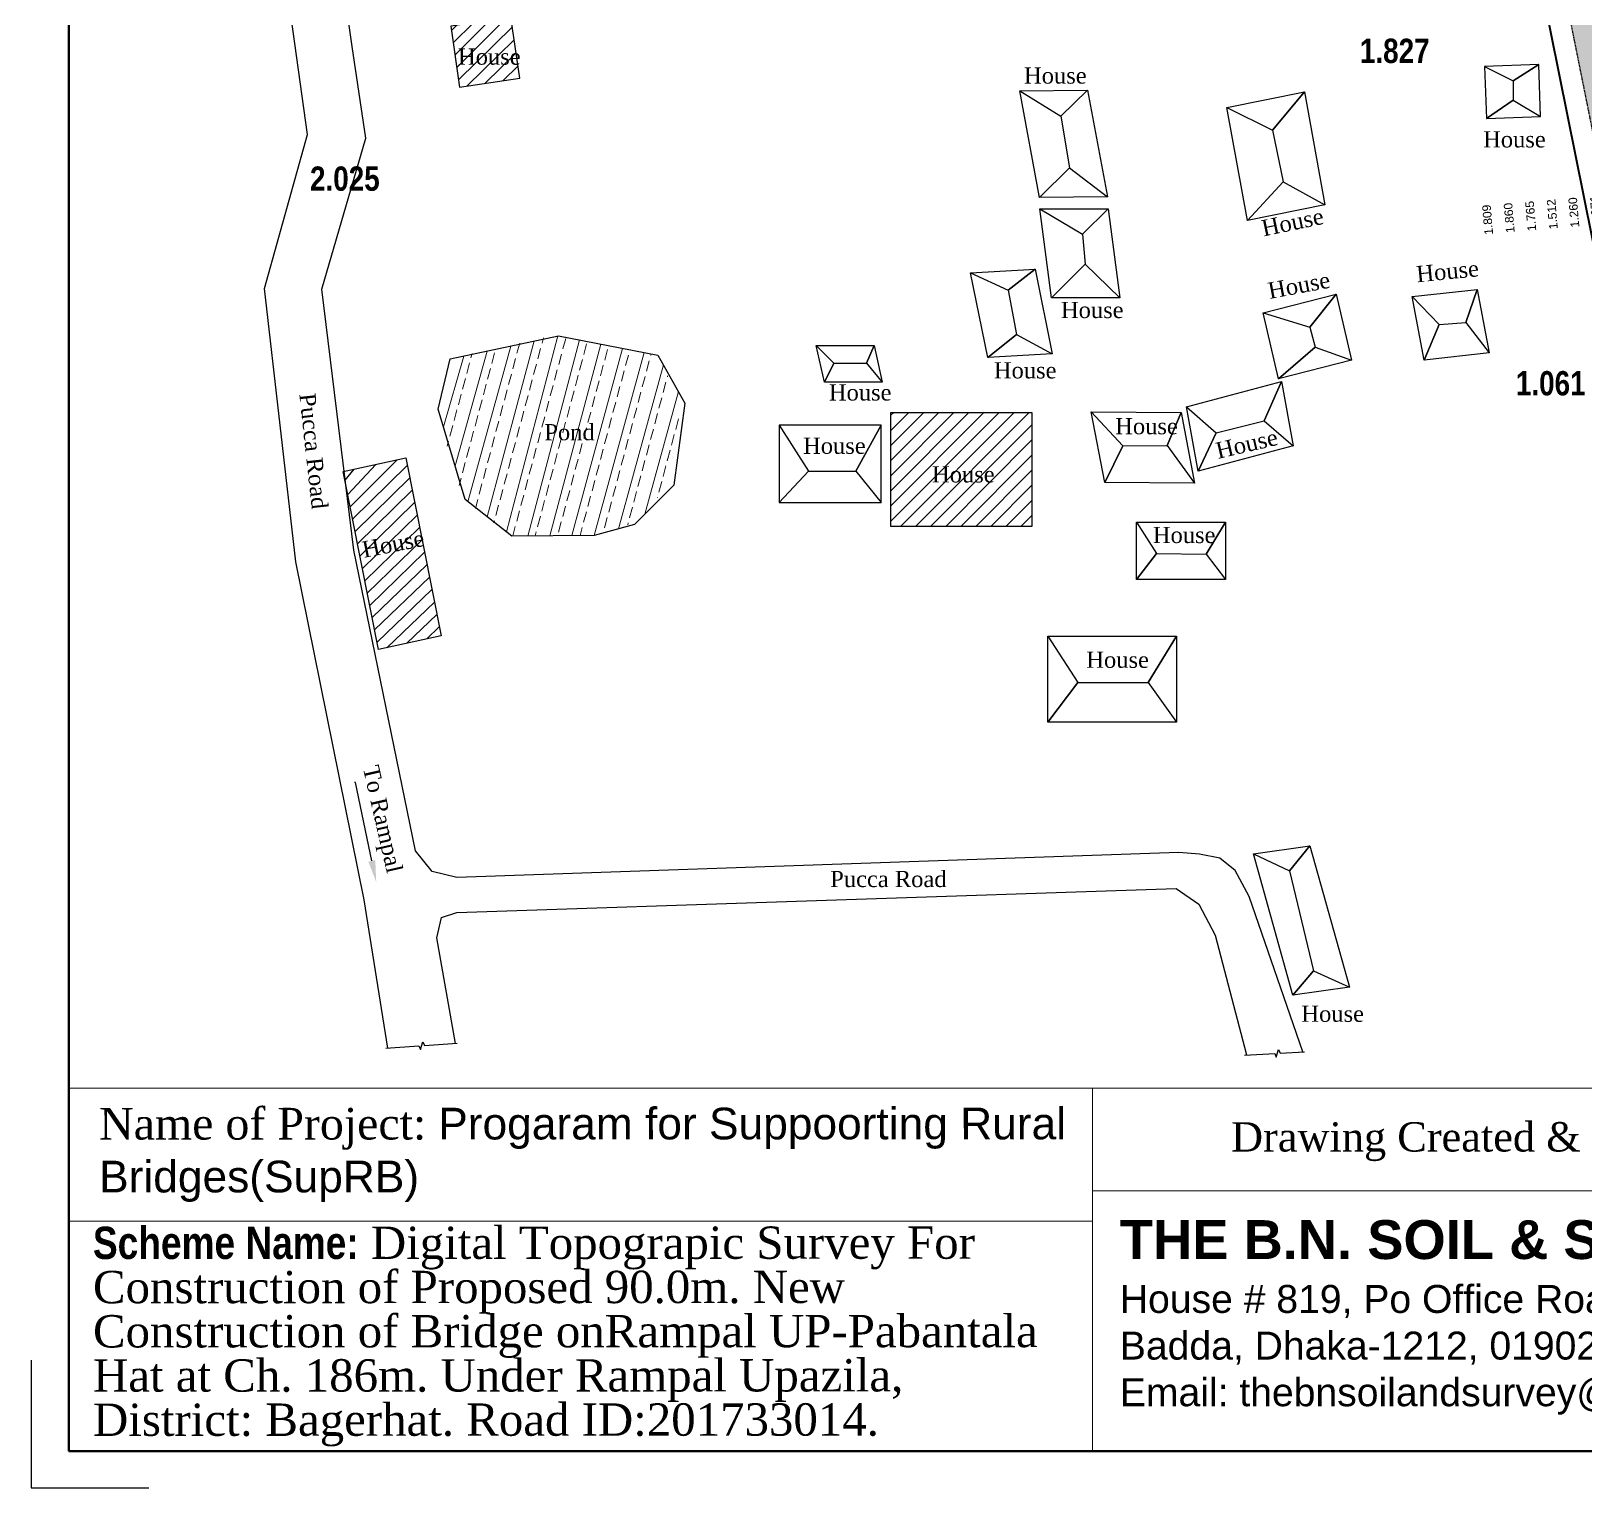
# Model space of a CAD drawing. Header units: inches. Extents: x 215676 to 3518780154, y 2761699 to 325936546.
# Drawn here: x 111501925 to 111645690, y 9910495 to 10045252 of the extents above; entities that cross this region are included whole.
import ezdxf
from ezdxf import colors
from ezdxf.entities.mleader import LeaderData, LeaderLine
from ezdxf.enums import TextEntityAlignment as Align
from ezdxf.math import Vec2, Vec3

# ---------------------------------------------------------------- set-up
doc = ezdxf.new("R2010")
doc.units = ezdxf.units.IN
doc.header["$LTSCALE"] = 20
doc.header["$MEASUREMENT"] = 0
doc.linetypes.add('DASHED', pattern=[0.75, 0.5, -0.25])
doc.linetypes.add('DASHED2', pattern=[0.375, 0.25, -0.125])
for name, color, linetype in [('Chainage_TXT', 7, 'Continuous'), ('Pond', 132, 'Continuous'), ('RL', 1, 'Continuous'), ('Text', 7, 'Continuous')]:
    doc.layers.add(name, color=color, linetype=linetype)
for name, color, linetype, lineweight in [('KHAL+RIVER BANK', 160, 'Continuous', 18), ('Pucca Road', 1, 'Continuous', 30), ('SEMI_PUCCA', 66, 'Continuous', 30), ('SHED', 7, 'Continuous', 30), ('Water Body', 4, 'Continuous', 18), ('Water Line', 4, 'DASHED', 18)]:
    doc.layers.add(name, color=color, linetype=linetype, lineweight=lineweight)
doc.styles.add('MtXpl_Arial_Narrow', font='ARIALNB.TTF')
doc.styles.get("Standard").update_dxf_attribs({"font": 'times.ttf', "height": 1})
doc.styles.add('SWIS', font='times.ttf')
doc.styles.add('text', font='arial.ttf')
doc.styles.add('TR', font='times.ttf')
pattern_1 = [(45, (-660726829.5160828, -2490519582.856207), (-695.3896861099662, 695.3896861099663), [])]

# ---------------------------------------------------------------- blocks, each defined once
blk = doc.blocks.new('dfgnfgjm')
at = {"layer": 'RL', "lineweight": 5, "style": 'text'}
for s, p in [('1.809', (773051.0267442473, 2500607.305582792)), ('1.860', (773053.0267442473, 2500607.305582792)), ('1.765', (773055.0267442473, 2500607.305582792)), ('1.512', (773057.0267442473, 2500607.305582792)), ('1.260', (773059.0267442473, 2500607.305582792)), ('0.971', (773061.0267442473, 2500607.305582792)), ('0.647', (773063.0267442473, 2500607.305582792)), ('0.323', (773065.0267442473, 2500607.305582792)), ('-0.001', (773067.0267442473, 2500607.305582792)), ('-0.569', (773069.0267442473, 2500607.305582792)), ('-1.472', (773071.0267442473, 2500607.305582792)), ('-2.375', (773073.0267442473, 2500607.305582792)), ('-3.278', (773075.0267442473, 2500607.305582792)), ('-4.181', (773077.0267442473, 2500607.305582792)), ('-5.051', (773079.0267442473, 2500607.305582792)), ('-5.662', (773081.0267442473, 2500607.305582792)), ('-6.274', (773083.0267442473, 2500607.305582792)), ('-6.885', (773085.0267442473, 2500607.305582792)), ('-7.497', (773087.0267442473, 2500607.305582792)), ('-7.876', (773089.0267442473, 2500607.305582792)), ('-7.659', (773091.0267442473, 2500607.305582792)), ('-7.442', (773093.0267442473, 2500607.305582792)), ('-7.225', (773095.0267442473, 2500607.305582792)), ('-7.008', (773097.0267442473, 2500607.305582792)), ('-6.007', (773099.0267442473, 2500607.305582792)), ('-4.888', (773101.0267442473, 2500607.305582792)), ('-3.770', (773103.0267442473, 2500607.305582792)), ('-2.651', (773105.0267442473, 2500607.305582792)), ('-1.532', (773107.0267442473, 2500607.305582792)), ('-0.925', (773109.0267442473, 2500607.305582792)), ('-0.412', (773111.0267442473, 2500607.305582792)), ('0.101', (773113.0267442473, 2500607.305582792)), ('0.614', (773115.0267442473, 2500607.305582792)), ('1.128', (773117.0267442473, 2500607.305582792)), ('1.468', (773119.0267442473, 2500607.305582792)), ('1.743', (773121.0267442473, 2500607.305582792)), ('2.019', (773123.0267442473, 2500607.305582792))]:
    blk.add_text(s, height=0.8, rotation=90, dxfattribs=at).set_placement(p, align=Align.MIDDLE_CENTER)

msp = doc.modelspace()

# ---------------------------------------------------------------- hatches: boundary and pattern name
at = {"layer": 'SEMI_PUCCA', "lineweight": 25, "ltscale": 0.2}
h = msp.add_hatch(dxfattribs=at)
h.set_pattern_fill('ANSI31', color=256, scale=7867.43620184867)
h.set_pattern_definition(pattern_1)
h.paths.add_polyline_path([(111549173.7508392, 10103733.01362228), (111543247.2617188, 10103733.01362228), (111543247.2617188, 10097505.73029518), (111549173.7508392, 10097505.73029518)])
h.paths.add_polyline_path([(111548366.2187347, 10091104.48783684), (111552568.8050842, 10091104.48783684), (111552568.8050842, 10097505.73029518), (111548366.2187347, 10097505.73029518)])
h.paths.add_polyline_path([(111539807.2304077, 10082582.35936737), (111541525.2007446, 10073983.32756805), (111552657.6819763, 10075253.44811249), (111550939.7116241, 10083852.47991371)])
h.paths.add_polyline_path([(111549437.3412628, 10051685.73294067), (111549593.896637, 10050151.63698196), (111551891.8850861, 10050386.4251976), (111551764.3685303, 10051923.20739555)])
h.paths.add_polyline_path([(111540722.7651672, 10045721.13836288), (111541548.9676361, 10040075.66526604), (111547123.6319733, 10040891.50502777), (111546297.4295044, 10046536.97812462)])
h.paths.add_polyline_path([(111581435.538269, 10009977.83961296), (111581435.538269, 9999416.7984581), (111594457.6523438, 9999416.7984581), (111594457.6523438, 10009977.83961296)])
h.paths.add_polyline_path([(111584855.8554146, 10003096.30284511), (111591263.5699063, 10003096.30284511), (111591263.5699063, 10005341.43622652), (111584855.8554146, 10005341.43622652)], flags=24)
h = msp.add_hatch(dxfattribs=at)
h.set_pattern_fill('ANSI31', color=256, scale=7867.43620184867)
h.set_pattern_definition(pattern_1)
h.paths.add_polyline_path([(111536566.0513611, 10005776.00848198), (111530880.1938898, 10004524.3588924), (111531048.7855187, 10003152.39315595), (111534048.1145935, 9988045.666625977), (111539833.4273224, 9989319.209682465)])
h.paths.add_polyline_path([(111532420.2689259, 9996059.006744403), (111538706.9416754, 9997298.583587036), (111538272.6190551, 9999501.306393418), (111531985.9463056, 9998261.729550786)], flags=25)
at = {"layer": 'Water Line', "linetype": 'Continuous', "lineweight": 9, "ltscale": 15, "true_color": 0x7aafdf}
h = msp.add_hatch(dxfattribs=at)
h.set_pattern_fill('ANSI33', color=143, scale=8000, angle=25)
h.set_pattern_definition([(70, (-660726829.5160828, -2490519582.856207), (-1879.385241571816, 684.0402866513374), []), (70, (-660725547.8033142, -2490518985.183729), (-1879.385241571816, 684.0402866513374), [999.9999999999994, -499.9999999999997])])
h.paths.add_polyline_path([(111698686.4816437, 10106720.01755714), (111703831.033905, 10147010.45431328), (111674946.7710114, 10147182.42107201), (111674209.0522308, 10149247.45777512), (111672684.5429688, 10145135.24499893), (111671946.8241882, 10147200.28170204), (111643067.7986298, 10147372.21727753), (111641079.9610291, 10133920.87236977), (111639458.9817963, 10123324.06024361), (111638763.1116943, 10104002.30289841), (111639725.6915894, 10086912.66970062), (111641247.0884857, 10065253.32139778), (111641416.7754517, 10064127.98605919), (111696631.3026428, 10059825.25459862), (111696488.2424011, 10073361.21586037), (111697961.2363281, 10093954.64956474)])
h.paths.add_polyline_path([(111696631.3026428, 10059825.25459862), (111641416.7754517, 10064127.98605919), (111642393.7262268, 10057649.0141449), (111696819.7466278, 10052654.83206367), (111696683.8175201, 10054856.44303322)])
h.paths.add_polyline_path([(111696819.7466278, 10052654.83206367), (111642393.7262268, 10057649.0141449), (111643669.8183136, 10049186.18749809), (111649747.8887482, 10018993.34418488), (111654974.1407623, 9998379.66620636), (111666255.8253326, 9973152.577419281), (111680225.1435547, 9950176.781925201), (111701104.0677643, 9957212.625404358), (111702472.830368, 9955499.413642883), (111702578.2269897, 9959883.853622437), (111703946.9895935, 9958170.641857147), (111724853.6559448, 9965215.833967209), (111713389.0377045, 9987882.243221283), (111704795.4252472, 10008198.28458595), (111700132.3968353, 10022643.0611248), (111697639.1253815, 10039383.55228233)])
h.paths.add_polyline_path([(111661338.141098, 10126598.43888474), (111662248.7891083, 10115111.77441216), (111666171.7216187, 10115724.18775177), (111665261.0736237, 10127210.85222435)], flags=16)
h = msp.add_hatch(dxfattribs=at)
h.set_pattern_fill('ANSI33', color=143, scale=8000, angle=30)
h.set_pattern_definition([(74.99999999999999, (-660726829.5160828, -2490519582.856207), (-1931.851652578137, 517.6380902050419), []), (74.99999999999999, (-660725604.7712097, -2490518875.749427), (-1931.851652578137, 517.6380902050419), [1000, -500])])
h.paths.add_polyline_path([(111550697.2752533, 10017062.96371651), (111540681.583786, 10014928.27244186), (111539569.8544312, 10010277.12074471), (111542063.437439, 10001918.47732735), (111546388.7083893, 9998526.199476242), (111553982.3999329, 9998599.10207367), (111557727.3972321, 9999619.51237297), (111561358.9032745, 10003247.6336937), (111562380.2616119, 10010844.0140667), (111559883.6051331, 10015265.79009628)])
h.paths.add_polyline_path([(111548988.4160384, 10006979.5714538), (111554331.9632626, 10006979.5714538), (111554331.9632626, 10009331.77044443), (111548988.4160384, 10009331.77044443)], flags=24)

# ---------------------------------------------------------------- linework, layer by layer
at = {"lineweight": 15}
for p, q in [((111505424.0792999, 9947470.547029495), (111505423.9983978, 9913892.918466568)), ((111505424.0792999, 9947470.15427208, 1.308497044050227e-06), (111858224.0792999, 9947469.881931305, 1.273497041154315e-06)), ((111600076.1776581, 9947470.473142624, -2.273008448128166e-08), (111600076.096756, 9913892.84457779, -2.273008448128166e-08)), ((111857917.1828461, 9937978.165269852, -8.462057721203564e-08), (111600076.1547852, 9937978.786533356, -2.273008448128166e-08))]:
    msp.add_line(p, q, dxfattribs=at)
msp.add_lwpolyline([(111505423.9983978, 9913892.918466568), (111858223.9983978, 9913892.918466568), (111858223.9983978, 10163372.91846657), (111505423.9983978, 10163372.91846657)], close=True)
at = {"lineweight": 50}
msp.add_lwpolyline([(111505423.9983978, 9913892.918466568), (111858223.9983978, 9913892.918466568), (111858223.9983978, 10163372.91846657), (111505423.9983978, 10163372.91846657)], close=True, dxfattribs=at)
msp.add_lwpolyline([(111531555.0821533, 9945787.424591064), (111531555.0821533, 9945787.424591064)])
at = {"lineweight": 15}
msp.add_lwpolyline([(111505424.0496674, 9935174.480308533), (111600076.1480408, 9935174.252248764)], dxfattribs=at)
at = {"layer": 'Defpoints', "color": 1, "linetype": 'Continuous', "lineweight": 30}
msp.add_lwpolyline([(111501930.0319977, 9922324.902154922), (111501925.0462799, 9910499.669225693), (111512811.5848236, 9910495.079299927)], dxfattribs=at)
at = {"layer": 'KHAL+RIVER BANK', "lineweight": 40, "ltscale": 15}
msp.add_lwpolyline([(111678282.508255, 9949522.146766663), (111664481.4839325, 9972221.143795013), (111653077.9089813, 9997720.79286766), (111647797.0222778, 10018549.9641037), (111641699.4812012, 10048839.52789879), (111639257.5800476, 10065033.80265236), (111637729.6361084, 10086786.35800362), (111636761.0843964, 10103982.01502991), (111637464.4498291, 10123511.89035225), (111639102.1903687, 10134218.27610588), (111641047.8549042, 10147384.24331474)], dxfattribs=at)
at = {"layer": 'Pond', "lineweight": 30}
msp.add_lwpolyline([(111546388.7083893, 9998526.199476242), (111542063.437439, 10001918.47732735), (111539569.8544312, 10010277.12074471), (111540681.583786, 10014928.27244186), (111550697.2752533, 10017062.96371651), (111559883.6051331, 10015265.79009628), (111562380.2616119, 10010844.0140667), (111561358.9032745, 10003247.6336937), (111557727.3972321, 9999619.51237297), (111553982.3999329, 9998599.10207367), (111546388.7083893, 9998526.199476242)], dxfattribs=at)
at = {"layer": 'Pucca Road', "ltscale": 0.5}
for points in [[(111608065.3619843, 9969259.818431854), (111541304.1131134, 9966971.869325638), (111539011.9006958, 9967516.410423279), (111537472.8115845, 9969418.924484253), (111531774.7518311, 9997244.621143341), (111528807.1684265, 10021394.23509026), (111532865.4839172, 10035349.14379311), (111531626.5538177, 10043833.72609138), (111530266.0485077, 10053314.89723778), (111529478.322998, 10058399.07244301), (111528265.3623962, 10065951.6465435), (111526467.874054, 10075372.52763748), (111525294.4688568, 10081880.99024773), (111521162.7229462, 10096997.30759621), (111515165.6525269, 10118060.43789101)], [(111534919.2152863, 9951180.492837906), (111532737.3406677, 9964884.410770416), (111526409.4336395, 9996142.827423096), (111523498.9999084, 10021444.55714417), (111527491.9712677, 10035687.7015419), (111525138.41362, 10052549.79598045), (111524357.3240204, 10057591.14128494), (111520362.0326538, 10080150.31694984), (111516067.6156311, 10095509.02858925), (111510178.9747772, 10116396.69203186)], [(111619500.7384796, 9950820.011453629), (111614551.1851807, 9965216.20426941), (111613246.9790955, 9967610.371818542), (111611848.7778778, 9968740.61690712), (111609964.685257, 9969105.587438583), (111608065.3619843, 9969259.818431854)], [(111541154.1895294, 9951608.561870575), (111539444.9216919, 9961386.492454529), (111539864.9559326, 9963262.409173965), (111541278.8643951, 9963727.374555588), (111607804.0977936, 9965954.247133255)], [(111607804.0977936, 9965954.247133255), (111609904.2094574, 9964482.325925827), (111611401.0623779, 9961627.366790771), (111614316.5696716, 9950547.41163826)], [(111534739.6380005, 9951168.163763046), (111537787.2895355, 9951377.403640747), (111537935.5194702, 9951043.337387085), (111538137.8853302, 9951745.717323303), (111538286.1152649, 9951411.651071548), (111541333.7667999, 9951620.890947342)], [(111614136.8180084, 9950537.959733963), (111616916.7094879, 9950684.135124207), (111617059.5709839, 9950347.738082886), (111617273.1581726, 9951046.787456512), (111617416.0196686, 9950710.390417099), (111619680.4901428, 9950829.463357925)]]:
    msp.add_lwpolyline(points, dxfattribs=at)
at = {"layer": 'SEMI_PUCCA', "lineweight": 30}
for points in [[(111541548.9676361, 10040075.66526604), (111547123.6319733, 10040891.50502777), (111546297.4295044, 10046536.97812462), (111540722.7651672, 10045721.13836288)], [(111581435.538269, 10009977.83961296), (111594457.6523438, 10009977.83961296), (111594457.6523438, 9999416.7984581), (111581435.538269, 9999416.7984581)], [(111530780.7386322, 10004502.46542549), (111536566.0513611, 10005776.00848198), (111539833.4273224, 9989319.209682465), (111534048.1145935, 9988045.666625977)]]:
    msp.add_lwpolyline(points, close=True, dxfattribs=at)
at = {"layer": 'SHED', "lineweight": 30}
for points in [[(111636326.4828339, 10041977.94650078), (111638976.3379517, 10040648.78073311), (111641322.4839172, 10042169.14379311), (111638976.3379517, 10040648.78073311), (111638976.3379517, 10038852.77363205), (111636510.0889282, 10037172.52697563), (111638976.3379517, 10038852.77363205), (111641506.4839172, 10037363.14379311)], [(111593342.5882721, 10039718.05694962), (111597135.1683655, 10037392.52050018), (111599611.9928131, 10039783.19597435), (111597135.1683655, 10037392.52050018), (111597953.31427, 10032612.64429474), (111595180.1003265, 10029845.48325157), (111597953.31427, 10032612.64429474), (111601449.5048676, 10029910.62227631)], [(111612497.2420502, 10038185.31891441), (111616706.7387848, 10036072.09877014), (111619661.4843445, 10039637.08764839), (111616706.7387848, 10036072.09877014), (111617710.8891907, 10031303.26456833), (111614389.6847229, 10027735.95807457), (111617710.8891907, 10031303.26456833), (111621553.9270325, 10029187.72680855)], [(111595184.2406006, 10028796.20514488), (111599154.2220001, 10026477.71777153), (111601502.0501251, 10028796.20514488), (111599154.2220001, 10026477.71777153), (111599385.3128357, 10023699.12053108), (111596277.2927399, 10020587.52866554), (111599385.3128357, 10023699.12053108), (111602595.1022491, 10020587.52866554)], [(111588790.6005402, 10022903.63233948), (111592280.7619476, 10021281.66784477), (111594761.6819763, 10023233.53140068), (111592280.7619476, 10021281.66784477), (111593039.0178375, 10017178.28030205), (111590378.7529602, 10015069.64669609), (111593039.0178375, 10017178.28030205), (111596349.8343811, 10015399.54575729)], [(111615853.4253845, 10019202.21370125), (111620157.6519775, 10017873.17540359), (111622603.5211792, 10020921.879776), (111620157.6519775, 10017873.17540359), (111620642.3022919, 10016007.04391289), (111617270.947876, 10013082.22124863), (111620642.3022919, 10016007.04391289), (111624021.0436859, 10014801.88732338)], [(111629623.60849, 10020685.84935951), (111632127.6797943, 10018099.54348373), (111630737.3669434, 10014818.74713516), (111632127.6797943, 10018099.54348373), (111634582.6039886, 10018298.98595047), (111635631.1854095, 10021360.23025703), (111634582.6039886, 10018298.98595047), (111636744.9438629, 10015493.12803268)], [(111574529.6510315, 10016165.82434273), (111576147.405899, 10014536.70410919), (111575289.5948029, 10012781.82279968), (111576147.405899, 10014536.70410919), (111579163.2230072, 10014536.70410919), (111579870.9417267, 10016165.82434273), (111579163.2230072, 10014536.70410919), (111580630.885498, 10012781.82279968)], [(111608755.5168152, 10010497.46779251), (111611509.4044952, 10008080.42321205), (111609835.5325317, 10004546.06998634), (111611509.4044952, 10008080.42321205), (111615931.9118805, 10009193.44907761), (111617530.6333923, 10012824.07551765), (111615931.9118805, 10009193.44907761), (111618610.6491241, 10006872.67770958)], [(111599946.5036011, 10010026.61040497), (111602859.4989166, 10006898.59929466), (111601195.6152496, 10003483.3661747), (111602859.4989166, 10006898.59929466), (111606978.1578674, 10006932.32819366), (111608257.7308044, 10009970.13896179), (111606978.1578674, 10006932.32819366), (111609506.842453, 10003426.89472961)], [(111571095.2095795, 10008801.84973335), (111573794.1914673, 10004548.98004913), (111571095.2095795, 10001655.51997566), (111573794.1914673, 10004548.98004913), (111578187.7467041, 10004548.98004913), (111580541.5270844, 10008801.84973335), (111578187.7467041, 10004548.98004913), (111580541.5270844, 10001655.51997566)], [(111604135.6564026, 9999831.956554413), (111605982.09935, 9996919.19963646), (111604135.6564026, 9994526.803630829), (111605982.09935, 9996919.19963646), (111610585.4483032, 9996858.424545288), (111612380.2917175, 9999831.956554413), (111610585.4483032, 9996858.424545288), (111612380.2917175, 9994526.803630829)], [(111595927.578598, 9989279.276901245), (111598721.1811523, 9984993.049322128), (111595927.578598, 9981311.428382874), (111598721.1811523, 9984993.049322128), (111605211.6410675, 9984993.049322128), (111607822.9127197, 9989279.276901245), (111605211.6410675, 9984993.049322128), (111607822.9127197, 9981311.428382874)], [(111614940.530365, 9969155.872774124), (111618271.4147491, 9967560.448595047), (111620174.0522614, 9969900.034492493), (111618271.4147491, 9967560.448595047), (111620500.9472046, 9958337.822862625), (111618582.1555023, 9956067.170410156), (111620500.9472046, 9958337.822862625), (111623815.6774139, 9956811.332126617)]]:
    msp.add_lwpolyline(points, dxfattribs=at)
for points in [[(111636510.0889282, 10037172.52697563), (111641506.4432678, 10037363.42832756), (111641322.8371735, 10042168.8478508), (111636326.4828339, 10041977.94650078)], [(111593342.5882721, 10039718.05694962), (111599611.9928131, 10039783.19597435), (111601449.5048676, 10029910.62227631), (111595180.1003265, 10029845.48325157)], [(111612497.2420502, 10038185.31891441), (111619661.4843445, 10039637.08764839), (111621553.9270325, 10029187.72680855), (111614389.6847229, 10027735.95807457)], [(111595184.2406006, 10028796.20514488), (111601502.0501251, 10028796.20514488), (111602595.1022491, 10020587.52866554), (111596277.2927399, 10020587.52866554)], [(111588790.6005402, 10022903.63233948), (111594761.6819763, 10023233.53140068), (111596349.8343811, 10015399.54575729), (111590378.7529602, 10015069.64669609)], [(111615853.4253845, 10019202.21370125), (111622603.5211792, 10020921.879776), (111624021.0436859, 10014801.88732338), (111617270.947876, 10013082.22124863)], [(111629623.60849, 10020685.84935951), (111635631.1854095, 10021360.23025703), (111636744.9438629, 10015493.12803268), (111630737.3669434, 10014818.74713516)], [(111574529.6510315, 10016165.82434273), (111579870.9417267, 10016165.82434273), (111580630.885498, 10012781.82279968), (111575289.5948029, 10012781.82279968)], [(111608755.5168152, 10010497.46779251), (111617530.6333923, 10012824.07551765), (111618610.6491241, 10006872.67770958), (111609835.5325317, 10004546.06998634)], [(111599946.5036011, 10010026.61040497), (111608257.7308044, 10009970.13896179), (111609506.842453, 10003426.89472961), (111601195.6152496, 10003483.3661747)], [(111580541.5270844, 10008801.84973335), (111571095.2095795, 10008801.84973335), (111571095.2095795, 10001655.51997566), (111580541.5270844, 10001655.51997566)], [(111604135.6564026, 9999831.956554413), (111612380.2917175, 9999831.956554413), (111612380.2917175, 9994526.803630829), (111604135.6564026, 9994526.803630829)], [(111595927.578598, 9989279.276901245), (111607822.9127197, 9989279.276901245), (111607822.9127197, 9981311.428382874), (111595927.578598, 9981311.428382874)], [(111614940.530365, 9969155.872774124), (111620174.0522614, 9969900.034492493), (111623815.6774139, 9956811.332126617), (111618582.1555023, 9956067.170410156)]]:
    msp.add_lwpolyline(points, close=True, dxfattribs=at)
at = {"layer": 'Water Body', "linetype": 'DASHED2', "lineweight": 30, "ltscale": 15}
msp.add_lwpolyline([(111680225.1435547, 9950176.781925201), (111666255.8253326, 9973152.577419281), (111654974.1407623, 9998379.66620636), (111649747.8887482, 10018993.34418488), (111643669.8183136, 10049186.18749809), (111641247.0884857, 10065253.32139778), (111639725.6915894, 10086912.66970062), (111638763.1116943, 10104002.30289841), (111639458.9817963, 10123324.06024361), (111641079.9610291, 10133920.87236977), (111643067.7986298, 10147372.21727753)], dxfattribs=at)

# ---------------------------------------------------------------- block references
at = {"layer": 'Chainage_TXT', "xscale": 1000, "yscale": 1000, "zscale": 1000, "rotation": 4.864204723822248}
msp.add_blockref('dfgnfgjm', (-446592650.0415344, -2547123912.783053), dxfattribs=at)

# ---------------------------------------------------------------- texts
at = {"layer": 'RL', "style": 'MtXpl_Arial_Narrow'}
for s, p in [('1.827', (111624793.7852783, 10042301.0518837)), ('2.025', (111527713.9638367, 10030479.66560364)), ('1.061', (111639215.1843567, 10011553.11167145))]:
    msp.add_text(s, height=2248.172575987745, rotation=359.9994752229057, dxfattribs=at).set_placement(p)
at = {"layer": 'Text', "style": 'TR'}
for s, p in [('House', (111541401.3337402, 10042892.78377151)), ('House', (111593736.7933502, 10041142.97154236)), ('House', (111636187.0386353, 10035237.94725037)), ('House', (111597151.6960907, 10019456.20221329)), ('House', (111590948.2338409, 10013874.44165421)), ('House', (111575691.0791016, 10011828.4881382)), ('Pond', (111549380.4492035, 10008151.88580132)), ('House', (111602166.8885345, 10008707.12876892)), ('House', (111573307.6745605, 10006897.36196327)), ('House', (111585230.0443115, 10004250.77292442)), ('House', (111605649.1491699, 9998644.257844925)), ('House', (111599495.026001, 9987102.677425385)), ('Pucca Road', (111575814.3449707, 9966821.182069778)), ('House', (111619383.0900269, 9954357.963956833))]:
    msp.add_text(s, height=1500, dxfattribs=at).set_placement(p, align=Align.MIDDLE_LEFT)
for s, rotation, p in [('House', 11.83523319005343, (111615732.5876312, 10026987.19087029)), ('House', 5.609714643701816, (111630014.4817963, 10022757.59090042)), ('House', 10.57714877484329, (111616312.392746, 10021210.65999985)), ('Pucca Road', 276.2298199963144, (111527465.697113, 10011746.2628994)), ('House', 13.21130112576012, (111611513.4093323, 10006408.98786354)), ('House', 11.1542318917623, (111532564.0563507, 9997264.055984497)), ('To Rampal', 282.8643259487703, (111533322.7542572, 9977297.425085068))]:
    msp.add_text(s, height=1500, rotation=rotation, dxfattribs=at).set_placement(p, align=Align.MIDDLE_LEFT)
at = {"layer": 'Text', "linetype": 'Continuous', "lineweight": 15, "style": 'SWIS'}
msp.add_text('Drawing Created & Submitted By:', height=2713.825248663229, rotation=359.9998619755372, dxfattribs=at).set_placement((111641453.5394745, 9942600.845510483, -3.266187320605241e-08), align=Align.MIDDLE)
at = {"layer": 'Text', "lineweight": 50, "ltscale": 0.5, "insert": (111508212.5855103, 9945647.21474266, -1021.242047155514), "char_height": 2932.013766374369, "width": 91402.734360948, "attachment_point": 1, "rotation": 0.018144758989019023, "style": 'SWIS'}
msp.add_mtext('Name of Project: {\\fArial|b0|i0|c0|p34;Progaram for Suppoorting Rural Bridges(SupRB)}', dxfattribs=at)
at = {"layer": 'Text', "insert": (111507644.6078186, 9934658.740394592, -1021.448379856882), "char_height": 2992.00278647112, "attachment_point": 1, "rotation": 0.018144763999311815, "line_spacing_factor": 0.82, "style": 'SWIS'}
msp.add_mtext_dynamic_manual_height_columns('{\\fSwis721 Cn BT|b1|i0|c0|p34;Scheme Name:} Digital Topograpic Survey For Construction of Proposed 90.0m. New Construction of Bridge onRampal UP-Pabantala Hat at Ch. 186m. Under Rampal Upazila, District: Bagerhat. Road ID:201733014.', width=87377.5810099214, gutter_width=1713.455837763575, heights=[0], dxfattribs=at)
at = {"layer": 'Text', "color": 5, "insert": (111602593.9832916, 9935263.282140732, -2.226235564653845), "char_height": 2588.646104955567, "width": 89263.61238918867, "attachment_point": 1, "style": 'text'}
msp.add_mtext('{\\fArial|b1|i0|c0|p34;\\H1.38889x;\\C6;THE B.N. SOIL & SURVEY\\C86; \\fArial|b0|i0|c0|p34;\\H0.72x;\\P\\C85;\\c4766296;House # 819, Po Office Road, Middle Badda,\\P\\C215;\\c10507177;Badda, Dhaka-1212, 01902-978529, 01711-976757.\\C236;\\P\\C11;\\c7500274;Email: thebnsoilandsurvey@gmail.com}', dxfattribs=at)

# ---------------------------------------------------------------- leaders
at = {"layer": 'Text'}
ml = msp.add_multileader_mtext('Standard', dxfattribs=at)
ml.set_content('', color=256)
ml.set_leader_properties()
ml.build(insert=Vec2(0, 0))
ml.multileader.update_dxf_attribs({"text_right_attachment_type": 6, "dogleg_length": 0.36, "arrow_head_size": 2000})
ctx = ml.context
ctx.base_point, ctx.char_height, ctx.arrow_head_size, ctx.landing_gap_size, ctx.plane_origin = Vec3(111531742.2133484, 9976241.642189026), 1000, 2000, 90, Vec3(111533836.7069855, 9966537.240674973)
ctx.right_attachment, ctx.text_align_type = 6, 2
notes = []
notes.append((ctx, [(1, (1, 1, 0), (111531922.2133484, 9975741.642189026), (-1, 0), 1.396982529655588e-08, [(0, [(111533836.7069855, 9966537.240674973)], 0, [])])]))
ctx.mtext.insert, ctx.mtext.alignment, ctx.mtext.flow_direction = Vec3(111531832.2133484, 9976741.642189026), 3, 5
for ctx, leaders in notes:
    for number, flags, end, landing, length, lines in leaders:
        leader = LeaderData()
        leader.index, (leader.has_last_leader_line, leader.has_dogleg_vector, leader.attachment_direction) = number, flags
        leader.last_leader_point, leader.dogleg_vector, leader.dogleg_length = Vec3(end), Vec3(landing), length
        for number, points, colour, breaks in lines:
            line = LeaderLine()
            line.index, line.vertices, line.color, line.breaks = number, Vec3.list(points), colors.encode_raw_color(colour), breaks
            leader.lines.append(line)
        ctx.leaders.append(leader)

doc.saveas('drawing.dxf')
